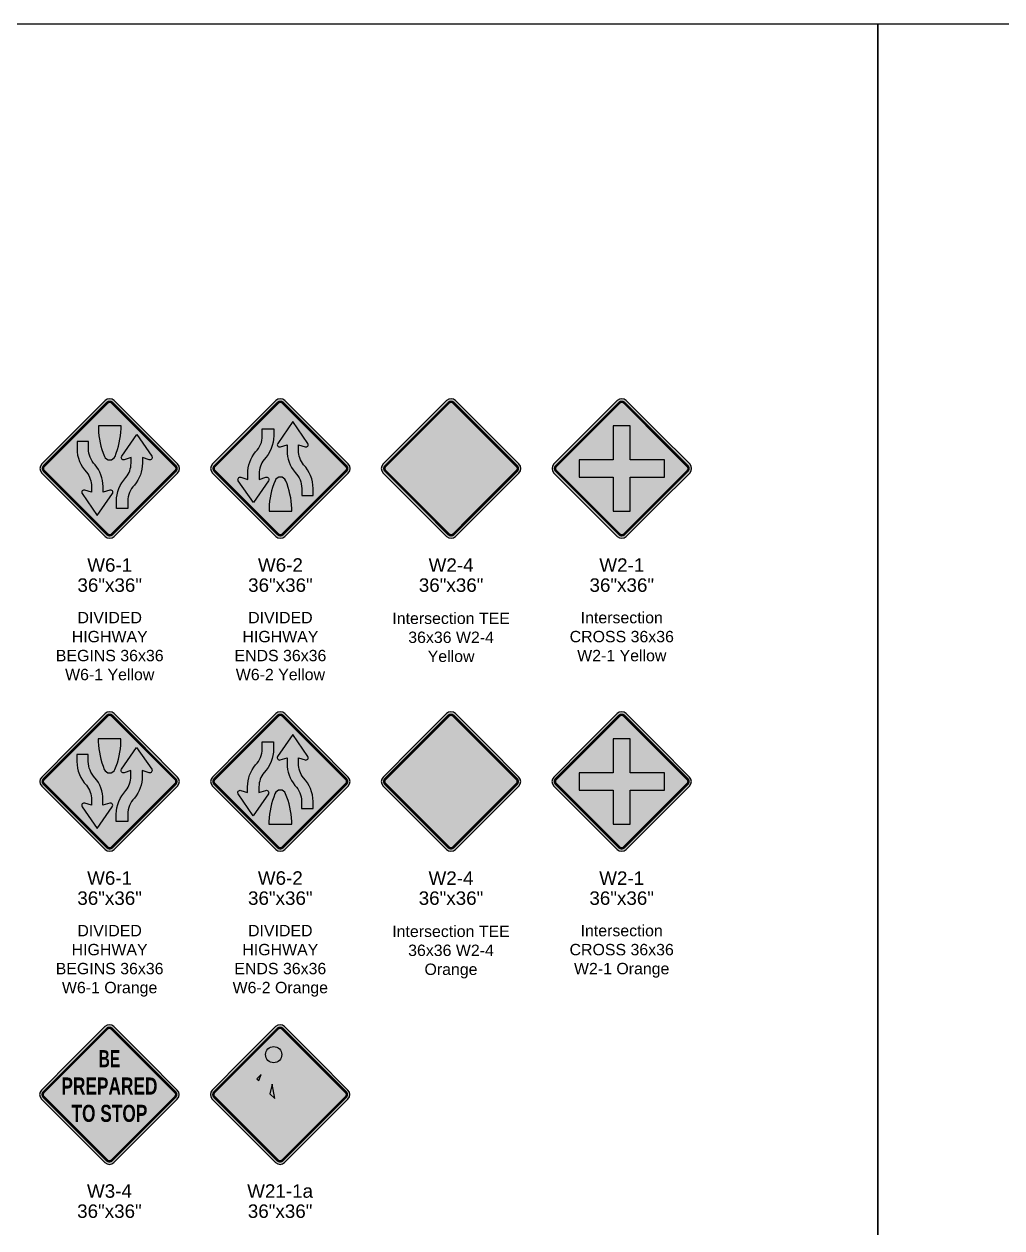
# Model space of a CAD drawing. Header units: inches. Extents: x -32 to 2634, y 197 to 1831.
# Drawn here: x 929.9 to 1273.6, y 1407.7 to 1830.7 of the extents above; entities that cross this region are included whole.
import ezdxf
from ezdxf.enums import TextEntityAlignment as Align

# ---------------------------------------------------------------- set-up
doc = ezdxf.new("R2010")
doc.units = ezdxf.units.IN
doc.header["$MEASUREMENT"] = 0
doc.layers.add('NO SHOW', color=252, linetype='Continuous', plot=False)
doc.styles.add('ARIAL', font='arial.ttf')
doc.styles.add('ARIAL BOLD', font='arialbd.ttf')
doc.styles.get("Standard").update_dxf_attribs({"font": 'arial.ttf'})

# ---------------------------------------------------------------- blocks, each defined once
blk = doc.blocks.new('Intersection CROSS 36x36 W2-1 Orange')
h = blk.add_hatch(color=30)
edge = h.paths.add_edge_path()
edge.add_line((1.590990257669546, 0.6590097423302268), (23.86485386504592, 22.93287334970671))
edge.add_arc((22.27386360737592, 24.52386360737626), 2.250000000000059, 315.0000000000082, 404.9999999999918)
edge.add_line((23.86485386504592, 26.1148538650458), (1.590990257669546, 48.38871747242229))
edge.add_arc((0, 46.79772721475285), 2.249999999999657, 44.99999999999795, 135.000000000002)
edge.add_line((-1.590990257669546, 48.38871747242229), (-23.86485386504592, 26.11485386504603))
edge.add_arc((-22.27386360737682, 24.52386360737626), 2.249999999999576, 134.9999999999877, 225.0000000000123)
edge.add_line((-23.86485386504592, 22.93287334970648), (-1.590990257669546, 0.6590097423302268))
edge.add_arc((0, 2.249999999999659), 2.249999999999657, 224.999999999998, 315.000000000002)
at = {"true_color": 0x000000}
blk.add_hatch(color=18, dxfattribs=at).paths.add_polyline_path([(15, 21.52386360737648), (15, 27.52386360737648), (3, 27.52386360737648), (3, 39.52386360737648), (-3, 39.52386360737648), (-3, 27.52386360737648), (-15, 27.52386360737648), (-15, 21.52386360737648), (-3, 21.52386360737648), (-3, 9.523863607376484), (3, 9.523863607376484), (3, 21.52386360737648)])
at = {"color": 30}
blk.add_lwpolyline([(-1.590990257669546, 48.38871747242229), (-12.72792206135819, 37.2517856687341), (-23.86485386504592, 26.11485386504603, 0.4142135623730963), (-23.86485386504592, 22.93287334970648), (-12.72792206135819, 11.7959415460183), (-1.590990257669546, 0.6590097423302268, 0.4142135623730937), (1.590990257669546, 0.6590097423303405), (12.72792206135773, 11.79594154601841), (23.86485386504592, 22.93287334970671, 0.4142135623730937), (23.86485386504592, 26.1148538650458), (12.72792206135773, 37.25178566873399), (1.590990257669546, 48.38871747242229, 0.4142135623730963)], format="xyb", close=True, dxfattribs=at)
at = {"color": 18, "true_color": 0x000000, "const_width": 0.875}
blk.add_lwpolyline([(0.8396893026588259, 1.410310697340833), (23.1135529100352, 23.68417430471743, 0.4142135623730984), (23.1135529100352, 25.3635529100352), (0.8396893026588259, 47.63741651741157, 0.4142135623730983), (-0.8396893026588259, 47.63741651741168), (-23.1135529100352, 25.36355291003531, 0.4142135623730983), (-23.1135529100352, 23.6841743047172), (-0.8396893026588259, 1.410310697340947, 0.4142135623730983)], format="xyb", close=True, dxfattribs=at)
at = {"color": 18, "true_color": 0x000000}
blk.add_lwpolyline([(-3, 9.523863607376484), (0, 9.523863607376484), (3, 9.523863607376484), (3, 21.52386360737648), (15, 21.52386360737648), (15, 24.52386360737648), (15, 27.52386360737648), (3, 27.52386360737648), (3, 39.52386360737648), (0, 39.52386360737648), (-3, 39.52386360737648), (-3, 27.52386360737648), (-15, 27.52386360737648), (-15, 24.52386360737648), (-15, 21.52386360737648), (-3, 21.52386360737648)], close=True, dxfattribs=at)
at = {"style": 'ARIAL'}
for tag, p in [('SIGN_NO.', (0, -9.37959391813365)), ('SIGN_DIM', (0, -16.44777537605569))]:
    blk.add_attdef(tag, text='', height=4.731999999999842, dxfattribs=at).set_placement(p, align=Align.MIDDLE)
blk = doc.blocks.new('Intersection CROSS 36x36 W2-1 Yellow')
h = blk.add_hatch(color=40)
edge = h.paths.add_edge_path()
edge.add_line((1.590990257669546, 0.6590097423302268), (23.86485386504592, 22.93287334970671))
edge.add_arc((22.27386360737592, 24.52386360737626), 2.250000000000059, 315.0000000000082, 404.9999999999918)
edge.add_line((23.86485386504592, 26.1148538650458), (1.590990257669546, 48.38871747242229))
edge.add_arc((0, 46.79772721475285), 2.249999999999657, 44.99999999999795, 135.000000000002)
edge.add_line((-1.590990257669546, 48.38871747242229), (-23.86485386504592, 26.11485386504603))
edge.add_arc((-22.27386360737682, 24.52386360737626), 2.249999999999576, 134.9999999999877, 225.0000000000123)
edge.add_line((-23.86485386504592, 22.93287334970648), (-1.590990257669546, 0.6590097423302268))
edge.add_arc((0, 2.249999999999659), 2.249999999999657, 224.999999999998, 315.000000000002)
at = {"true_color": 0x000000}
blk.add_hatch(color=18, dxfattribs=at).paths.add_polyline_path([(15, 21.52386360737648), (15, 27.52386360737648), (3, 27.52386360737648), (3, 39.52386360737648), (-3, 39.52386360737648), (-3, 27.52386360737648), (-15.00000000000023, 27.52386360737648), (-15.00000000000023, 21.52386360737648), (-3, 21.52386360737648), (-3, 9.523863607376484), (3, 9.523863607376484), (3, 21.52386360737648)])
at = {"color": 40}
blk.add_lwpolyline([(-1.590990257669546, 48.38871747242229), (-12.72792206135796, 37.2517856687341), (-23.86485386504614, 26.11485386504603, 0.4142135623730963), (-23.86485386504614, 22.93287334970648), (-12.72792206135796, 11.7959415460183), (-1.590990257669546, 0.6590097423302268, 0.4142135623730937), (1.590990257669546, 0.6590097423303405), (12.72792206135773, 11.79594154601841), (23.86485386504592, 22.93287334970671, 0.4142135623730937), (23.86485386504592, 26.1148538650458), (12.72792206135773, 37.25178566873399), (1.590990257669546, 48.38871747242229, 0.4142135623730963)], format="xyb", close=True, dxfattribs=at)
at = {"color": 18, "true_color": 0x000000, "const_width": 0.875}
blk.add_lwpolyline([(0.8396893026588259, 1.410310697340833), (23.1135529100352, 23.68417430471743, 0.4142135623730984), (23.1135529100352, 25.3635529100352), (0.8396893026588259, 47.63741651741157, 0.4142135623730983), (-0.8396893026588259, 47.63741651741168), (-23.1135529100352, 25.36355291003531, 0.4142135623730983), (-23.1135529100352, 23.6841743047172), (-0.8396893026588259, 1.410310697340947, 0.4142135623730983)], format="xyb", close=True, dxfattribs=at)
at = {"color": 18, "true_color": 0x000000}
blk.add_lwpolyline([(-3, 9.523863607376484), (0, 9.523863607376484), (3, 9.523863607376484), (3, 21.52386360737648), (15, 21.52386360737648), (15, 24.52386360737648), (15, 27.52386360737648), (3, 27.52386360737648), (3, 39.52386360737648), (0, 39.52386360737648), (-3, 39.52386360737648), (-3, 27.52386360737648), (-15.00000000000023, 27.52386360737648), (-15.00000000000023, 24.52386360737648), (-15.00000000000023, 21.52386360737648), (-3, 21.52386360737648)], close=True, dxfattribs=at)
at = {"style": 'ARIAL'}
for tag, p in [('SIGN_NO.', (0, -9.37959391813365)), ('SIGN_DIM', (0, -16.44777537605569))]:
    blk.add_attdef(tag, text='', height=4.731999999999842, dxfattribs=at).set_placement(p, align=Align.MIDDLE)
blk = doc.blocks.new('Intersection TEE 36x36 W2-4 Yellow')
h = blk.add_hatch(color=40)
edge = h.paths.add_edge_path()
edge.add_line((1.590990257669546, 0.6590097423302268), (23.86485386504592, 22.93287334970671))
edge.add_arc((22.27386360737592, 24.52386360737626), 2.250000000000059, 315.0000000000082, 404.9999999999918)
edge.add_line((23.86485386504592, 26.1148538650458), (1.590990257669546, 48.38871747242229))
edge.add_arc((0, 46.79772721475285), 2.249999999999657, 44.99999999999795, 135.000000000002)
edge.add_line((-1.590990257669546, 48.38871747242229), (-23.86485386504592, 26.11485386504603))
edge.add_arc((-22.27386360737682, 24.52386360737626), 2.249999999999576, 134.9999999999877, 225.0000000000123)
edge.add_line((-23.86485386504592, 22.93287334970648), (-1.590990257669546, 0.6590097423302268))
edge.add_arc((0, 2.249999999999659), 2.249999999999657, 224.999999999998, 315.000000000002)
at = {"true_color": 0x000000}
blk.add_hatch(color=18, dxfattribs=at).paths.add_polyline_path([(3.382683432365411, 8.023863607376597), (3.382683432365411, 26.7738636073766), (13.13268343236541, 26.7738636073766), (13.13268343236541, 32.7738636073766), (-12.36731656763459, 32.7738636073766), (-12.36731656763459, 26.7738636073766), (-2.617316567634589, 26.7738636073766), (-2.617316567634589, 8.023863607376597)])
at = {"color": 40}
blk.add_lwpolyline([(-1.590990257669546, 48.38871747242229), (-12.72792206135796, 37.2517856687341), (-23.86485386504614, 26.11485386504603, 0.4142135623730963), (-23.86485386504614, 22.93287334970648), (-12.72792206135796, 11.7959415460183), (-1.590990257669546, 0.6590097423302268, 0.4142135623730937), (1.590990257669546, 0.6590097423303405), (12.72792206135773, 11.79594154601841), (23.86485386504592, 22.93287334970671, 0.4142135623730937), (23.86485386504592, 26.1148538650458), (12.72792206135773, 37.25178566873399), (1.590990257669546, 48.38871747242229, 0.4142135623730963)], format="xyb", close=True, dxfattribs=at)
at = {"color": 18, "true_color": 0x000000, "const_width": 0.875}
blk.add_lwpolyline([(0.8396893026588259, 1.410310697340833), (23.1135529100352, 23.68417430471743, 0.4142135623730984), (23.1135529100352, 25.3635529100352), (0.8396893026588259, 47.63741651741157, 0.4142135623730983), (-0.8396893026588259, 47.63741651741168), (-23.1135529100352, 25.36355291003531, 0.4142135623730983), (-23.1135529100352, 23.6841743047172), (-0.8396893026588259, 1.410310697340947, 0.4142135623730983)], format="xyb", close=True, dxfattribs=at)
at = {"style": 'ARIAL'}
for tag, p in [('SIGN_NO.', (0, -9.37959391813365)), ('SIGN_DIM', (0, -16.44777537605569))]:
    blk.add_attdef(tag, text='', height=4.731999999999842, dxfattribs=at).set_placement(p, align=Align.MIDDLE)
blk = doc.blocks.new('Intersection TEE 36x36 W2-4 Orange')
h = blk.add_hatch(color=30)
edge = h.paths.add_edge_path()
edge.add_line((1.590990257669546, 0.6590097423302268), (23.86485386504592, 22.93287334970671))
edge.add_arc((22.27386360737592, 24.52386360737626), 2.250000000000059, 315.0000000000082, 404.9999999999918)
edge.add_line((23.86485386504592, 26.1148538650458), (1.590990257669546, 48.38871747242229))
edge.add_arc((0, 46.79772721475285), 2.249999999999657, 44.99999999999795, 135.000000000002)
edge.add_line((-1.590990257669546, 48.38871747242229), (-23.86485386504592, 26.11485386504603))
edge.add_arc((-22.27386360737682, 24.52386360737626), 2.249999999999576, 134.9999999999877, 225.0000000000123)
edge.add_line((-23.86485386504592, 22.93287334970648), (-1.590990257669546, 0.6590097423302268))
edge.add_arc((0, 2.249999999999659), 2.249999999999657, 224.999999999998, 315.000000000002)
at = {"true_color": 0x000000}
blk.add_hatch(color=18, dxfattribs=at).paths.add_polyline_path([(3.382683432365411, 8.023863607376597), (3.382683432365411, 26.7738636073766), (13.13268343236541, 26.7738636073766), (13.13268343236541, 32.7738636073766), (-12.36731656763459, 32.7738636073766), (-12.36731656763459, 26.7738636073766), (-2.617316567634589, 26.7738636073766), (-2.617316567634589, 8.023863607376597)])
at = {"color": 30}
blk.add_lwpolyline([(-1.590990257669546, 48.38871747242229), (-12.72792206135819, 37.2517856687341), (-23.86485386504592, 26.11485386504603, 0.4142135623730963), (-23.86485386504592, 22.93287334970648), (-12.72792206135819, 11.7959415460183), (-1.590990257669546, 0.6590097423302268, 0.4142135623730937), (1.590990257669546, 0.6590097423303405), (12.72792206135773, 11.79594154601841), (23.86485386504592, 22.93287334970671, 0.4142135623730937), (23.86485386504592, 26.1148538650458), (12.72792206135773, 37.25178566873399), (1.590990257669546, 48.38871747242229, 0.4142135623730963)], format="xyb", close=True, dxfattribs=at)
at = {"color": 18, "true_color": 0x000000, "const_width": 0.875}
blk.add_lwpolyline([(0.8396893026588259, 1.410310697340833), (23.1135529100352, 23.68417430471743, 0.4142135623730984), (23.1135529100352, 25.3635529100352), (0.8396893026588259, 47.63741651741157, 0.4142135623730983), (-0.8396893026588259, 47.63741651741168), (-23.1135529100352, 25.36355291003531, 0.4142135623730983), (-23.1135529100352, 23.6841743047172), (-0.8396893026588259, 1.410310697340947, 0.4142135623730983)], format="xyb", close=True, dxfattribs=at)
at = {"style": 'ARIAL'}
for tag, p in [('SIGN_NO.', (0, -9.37959391813365)), ('SIGN_DIM', (0, -16.44777537605569))]:
    blk.add_attdef(tag, text='', height=4.731999999999842, dxfattribs=at).set_placement(p, align=Align.MIDDLE)
blk = doc.blocks.new('DIVIDED HIGHWAY BEGINS 36x36 W6-1 Orange')
h = blk.add_hatch(color=30)
edge = h.paths.add_edge_path()
edge.add_line((1.590990257669546, 0.6590097423302268), (23.86485386504592, 22.93287334970671))
edge.add_arc((22.27386360737592, 24.52386360737626), 2.250000000000059, 315.0000000000082, 404.9999999999918)
edge.add_line((23.86485386504592, 26.1148538650458), (1.590990257669546, 48.38871747242229))
edge.add_arc((0, 46.79772721475285), 2.249999999999657, 44.99999999999795, 135.000000000002)
edge.add_line((-1.590990257669546, 48.38871747242229), (-23.86485386504592, 26.11485386504603))
edge.add_arc((-22.27386360737682, 24.52386360737626), 2.249999999999576, 134.9999999999877, 225.0000000000123)
edge.add_line((-23.86485386504592, 22.93287334970648), (-1.590990257669546, 0.6590097423302268))
edge.add_arc((0, 2.249999999999659), 2.249999999999657, 224.999999999998, 315.000000000002)
at = {"true_color": 0x000000}
h = blk.add_hatch(color=18, dxfattribs=at)
edge = h.paths.add_edge_path()
edge.add_line((4, 39.52386360737626), (-4, 39.52386360737626))
edge.add_line((-4, 39.52386360737626), (-4, 38.52386360737626))
edge.add_arc((23.82054885458183, 39.53752639587856), 27.83900951576705, 182.0866920835435, 202.685671641959)
edge.add_arc((0, 29.52386360737592), 1.999999999999903, 201.1971456080207, 338.8028543919914)
edge.add_arc((-23.82054885460866, 39.53752639588492), 27.83900951579407, 337.3143283580511, 357.9133079164454)
edge.add_line((4, 38.52386360737626), (4, 39.52386360737626))
h = blk.add_hatch(color=18, dxfattribs=at)
edge = h.paths.add_edge_path()
edge.add_arc((-14.35712442298927, 18.16241445474532), 11.99999999998772, 1.541593650409068e-10, 39.95684256043109)
edge.add_arc((0.4999999999990905, 31.52386360737592), 7.999999999998973, 179.9999999999976, 224.9804547380903, ccw=False)
edge.add_line((-7.5, 31.52386360737626), (-7.5, 34.02386360737626))
edge.add_line((-7.5, 34.02386360737626), (-11.5, 34.02386360737626))
edge.add_line((-11.5, 34.02386360737626), (-11.5, 31.52386360737626))
edge.add_arc((0.4999999999986358, 31.52386360737592), 11.99999999999864, 179.9999999999984, 223.9751139481522)
edge.add_arc((-14.35712442297927, 18.16241445472815), 7.999999999977817, 3.5419134292169474e-10, 38.95150177235371, ccw=False)
edge.add_line((-6.357124423001551, 18.1624144547776), (-6.357124423001551, 16.1624144547776))
edge.add_line((-6.357124423001551, 16.1624144547776), (-8.734323899569972, 16.92317872448768))
edge.add_arc((-8.982124423001551, 16.14886360737648), 0.8129999999999363, 72.25400702151873, 214.6386028875299)
edge.add_line((-9.651023098534097, 15.68675586899633), (-4.357124423001551, 8.023863607376256))
edge.add_line((-4.357124423001551, 8.023863607376256), (0.936774252530995, 15.6867558689961))
edge.add_arc((0.2678755769984491, 16.14886360737626), 0.8130000000000096, 325.3613971124701, 467.7459929784764)
edge.add_line((0.02007505356687034, 16.92317872448768), (-2.357124423001551, 16.1624144547776))
edge.add_line((-2.357124423001551, 16.1624144547776), (-2.357124423001551, 18.1624144547776))
h = blk.add_hatch(color=18, dxfattribs=at)
edge = h.paths.add_edge_path()
edge.add_line((11.5, 26.38531275997491), (11.5, 28.38531275997491))
edge.add_line((11.5, 28.38531275997491), (13.87719947656842, 27.62454849026483))
edge.add_arc((14.125, 28.39886360737626), 0.8130000000001528, 252.2540070215236, 394.6386028875299)
edge.add_line((14.79389867553255, 28.86097134575641), (9.5, 36.52386360737626))
edge.add_line((9.5, 36.52386360737626), (4.206101324467454, 28.86097134575641))
edge.add_arc((4.875, 28.39886360737614), 0.8130000000000743, 145.3613971124635, 287.7459929784764)
edge.add_line((5.122800523431579, 27.62454849026471), (7.5, 28.38531275997491))
edge.add_line((7.5, 28.38531275997491), (7.5, 26.38531275997491))
edge.add_arc((-0.4999999999777174, 26.38531276002436), 7.999999999977717, 321.0484982276463, 359.9999999996458, ccw=False)
edge.add_arc((14.35712442300019, 13.0238636073766), 11.99999999999881, 136.0248860518478, 180.0000000000016)
edge.add_line((2.357124423001551, 13.02386360737626), (2.357124423001551, 10.52386360737626))
edge.add_line((2.357124423001551, 10.52386360737626), (6.357124423001551, 10.52386360737626))
edge.add_line((6.357124423001551, 10.52386360737626), (6.357124423001551, 13.02386360737626))
edge.add_arc((14.35712442300064, 13.02386360737682), 7.999999999999091, 135.0195452619103, 180.0000000000041, ccw=False)
edge.add_arc((-0.4999999999872671, 26.38531276000731), 11.99999999998729, 320.0431574395675, 359.9999999998453)
at = {"color": 30}
blk.add_lwpolyline([(-1.590990257669546, 48.38871747242229), (-12.72792206135796, 37.2517856687341), (-23.86485386504614, 26.11485386504603, 0.4142135623730963), (-23.86485386504614, 22.93287334970648), (-12.72792206135796, 11.7959415460183), (-1.590990257669546, 0.6590097423302268, 0.4142135623730937), (1.590990257669546, 0.6590097423303405), (12.72792206135773, 11.79594154601841), (23.86485386504592, 22.93287334970671, 0.4142135623730937), (23.86485386504592, 26.1148538650458), (12.72792206135773, 37.25178566873399), (1.590990257669546, 48.38871747242229, 0.4142135623730963)], format="xyb", close=True, dxfattribs=at)
at = {"color": 18, "true_color": 0x000000, "const_width": 0.875}
blk.add_lwpolyline([(0.8396893026588259, 1.410310697340833), (23.1135529100352, 23.68417430471743, 0.4142135623730984), (23.1135529100352, 25.3635529100352), (0.8396893026588259, 47.63741651741157, 0.4142135623730983), (-0.8396893026588259, 47.63741651741168), (-23.1135529100352, 25.36355291003531, 0.4142135623730983), (-23.1135529100352, 23.6841743047172), (-0.8396893026588259, 1.410310697340947, 0.4142135623730983)], format="xyb", close=True, dxfattribs=at)
at = {"color": 18, "true_color": 0x000000}
for points in [[(4, 38.52386360737626), (4, 39.52386360737626), (0, 39.52386360737626), (-4, 39.52386360737626), (-4, 38.52386360737626, 0.09012281793978176), (-1.8646836313319, 28.80070736212701, 0.6847508785386434), (1.8646836313319, 28.80070736212747, 0.09012281793976094)], [(-6.357124423001551, 16.1624144547776), (-6.357124423001551, 16.1624144547776), (-8.734323899569972, 16.92317872448768, 0.7158280242537259), (-9.651023098534097, 15.6867558689961), (-4.357124423001551, 8.023863607376256), (0.936774252530995, 15.6867558689961, 0.7158280242537263), (0.02007505356687034, 16.92317872448768), (-2.357124423001551, 16.1624144547776), (-2.357124423001551, 16.1624144547776), (-2.357124423001551, 18.1624144547776, 0.1761328225178974), (-5.158783638328259, 25.86893940500295, -0.1988237122996807), (-7.5, 31.52386360737626), (-7.5, 34.02386360737626), (-9.5, 34.02386360737626), (-11.5, 34.02386360737626), (-11.5, 31.52386360737626, 0.1942676228530592), (-8.135697434241138, 23.19171323521891, -0.1716135732016003), (-6.357124423001551, 18.1624144547776)], [(7.5, 28.38531275997491), (7.5, 28.38531275997491), (5.122800523431579, 27.62454849026483, -0.7158280242537259), (4.206101324467454, 28.86097134575641), (9.5, 36.52386360737626), (14.79389867553255, 28.86097134575641, -0.7158280242537263), (13.87719947656842, 27.62454849026483), (11.5, 28.38531275997491), (11.5, 28.38531275997491), (11.5, 26.38531275997491, -0.1761328225178974), (8.698340784673292, 18.67878780974956, 0.1988237122996807), (6.357124423001551, 13.02386360737626), (6.357124423001551, 10.52386360737626), (4.357124423001551, 10.52386360737626), (2.357124423001551, 10.52386360737626), (2.357124423001551, 13.02386360737626, -0.1942676228530592), (5.721426988760413, 21.3560139795336, 0.1716135732016003), (7.5, 26.38531275997491)]]:
    blk.add_lwpolyline(points, format="xyb", close=True, dxfattribs=at)
at = {"style": 'ARIAL'}
for tag, p in [('SIGN_NO.', (0, -9.37959391813365)), ('SIGN_DIM', (0, -16.44777537605569))]:
    blk.add_attdef(tag, text='', height=4.731999999999842, dxfattribs=at).set_placement(p, align=Align.MIDDLE)
blk = doc.blocks.new('DIVIDED HIGHWAY BEGINS 36x36 W6-1 Yellow')
h = blk.add_hatch(color=40)
edge = h.paths.add_edge_path()
edge.add_line((1.590990257669546, 0.6590097423302268), (23.86485386504592, 22.93287334970671))
edge.add_arc((22.27386360737592, 24.52386360737626), 2.250000000000059, 315.0000000000082, 404.9999999999918)
edge.add_line((23.86485386504592, 26.1148538650458), (1.590990257669546, 48.38871747242229))
edge.add_arc((0, 46.79772721475285), 2.249999999999657, 44.99999999999795, 135.000000000002)
edge.add_line((-1.590990257669546, 48.38871747242229), (-23.86485386504592, 26.11485386504603))
edge.add_arc((-22.27386360737682, 24.52386360737626), 2.249999999999576, 134.9999999999877, 225.0000000000123)
edge.add_line((-23.86485386504592, 22.93287334970648), (-1.590990257669546, 0.6590097423302268))
edge.add_arc((0, 2.249999999999659), 2.249999999999657, 224.999999999998, 315.000000000002)
at = {"true_color": 0x000000}
h = blk.add_hatch(color=18, dxfattribs=at)
edge = h.paths.add_edge_path()
edge.add_line((4, 39.52386360737626), (-4, 39.52386360737626))
edge.add_line((-4, 39.52386360737626), (-4, 38.52386360737626))
edge.add_arc((23.82054885458183, 39.53752639587856), 27.83900951576705, 182.0866920835435, 202.685671641959)
edge.add_arc((0, 29.52386360737592), 1.999999999999903, 201.1971456080207, 338.8028543919914)
edge.add_arc((-23.82054885460866, 39.53752639588492), 27.83900951579407, 337.3143283580511, 357.9133079164454)
edge.add_line((4, 38.52386360737626), (4, 39.52386360737626))
h = blk.add_hatch(color=18, dxfattribs=at)
edge = h.paths.add_edge_path()
edge.add_arc((-14.35712442298927, 18.16241445474532), 11.99999999998772, 1.541593650409068e-10, 39.95684256043109)
edge.add_arc((0.4999999999990905, 31.52386360737592), 7.999999999998973, 179.9999999999976, 224.9804547380903, ccw=False)
edge.add_line((-7.5, 31.52386360737626), (-7.5, 34.02386360737626))
edge.add_line((-7.5, 34.02386360737626), (-11.5, 34.02386360737626))
edge.add_line((-11.5, 34.02386360737626), (-11.5, 31.52386360737626))
edge.add_arc((0.4999999999986358, 31.52386360737592), 11.99999999999864, 179.9999999999984, 223.9751139481522)
edge.add_arc((-14.35712442297927, 18.16241445472815), 7.999999999977817, 3.5419134292169474e-10, 38.95150177235371, ccw=False)
edge.add_line((-6.357124423001551, 18.1624144547776), (-6.357124423001551, 16.1624144547776))
edge.add_line((-6.357124423001551, 16.1624144547776), (-8.734323899569972, 16.92317872448768))
edge.add_arc((-8.982124423001551, 16.14886360737648), 0.8129999999999363, 72.25400702151873, 214.6386028875299)
edge.add_line((-9.651023098534097, 15.68675586899633), (-4.357124423001551, 8.023863607376256))
edge.add_line((-4.357124423001551, 8.023863607376256), (0.936774252530995, 15.6867558689961))
edge.add_arc((0.2678755769984491, 16.14886360737626), 0.8130000000000096, 325.3613971124701, 467.7459929784764)
edge.add_line((0.02007505356687034, 16.92317872448768), (-2.357124423001551, 16.1624144547776))
edge.add_line((-2.357124423001551, 16.1624144547776), (-2.357124423001551, 18.1624144547776))
h = blk.add_hatch(color=18, dxfattribs=at)
edge = h.paths.add_edge_path()
edge.add_line((11.5, 26.38531275997491), (11.5, 28.38531275997491))
edge.add_line((11.5, 28.38531275997491), (13.87719947656842, 27.62454849026483))
edge.add_arc((14.125, 28.39886360737626), 0.8130000000001528, 252.2540070215236, 394.6386028875299)
edge.add_line((14.79389867553255, 28.86097134575641), (9.5, 36.52386360737626))
edge.add_line((9.5, 36.52386360737626), (4.206101324467454, 28.86097134575641))
edge.add_arc((4.875, 28.39886360737614), 0.8130000000000743, 145.3613971124635, 287.7459929784764)
edge.add_line((5.122800523431579, 27.62454849026471), (7.5, 28.38531275997491))
edge.add_line((7.5, 28.38531275997491), (7.5, 26.38531275997491))
edge.add_arc((-0.4999999999777174, 26.38531276002436), 7.999999999977717, 321.0484982276463, 359.9999999996458, ccw=False)
edge.add_arc((14.35712442300019, 13.0238636073766), 11.99999999999881, 136.0248860518478, 180.0000000000016)
edge.add_line((2.357124423001551, 13.02386360737626), (2.357124423001551, 10.52386360737626))
edge.add_line((2.357124423001551, 10.52386360737626), (6.357124423001551, 10.52386360737626))
edge.add_line((6.357124423001551, 10.52386360737626), (6.357124423001551, 13.02386360737626))
edge.add_arc((14.35712442300064, 13.02386360737682), 7.999999999999091, 135.0195452619103, 180.0000000000041, ccw=False)
edge.add_arc((-0.4999999999872671, 26.38531276000731), 11.99999999998729, 320.0431574395675, 359.9999999998453)
at = {"color": 40}
blk.add_lwpolyline([(-1.590990257669546, 48.38871747242229), (-12.72792206135796, 37.2517856687341), (-23.86485386504614, 26.11485386504603, 0.4142135623730963), (-23.86485386504614, 22.93287334970648), (-12.72792206135796, 11.7959415460183), (-1.590990257669546, 0.6590097423302268, 0.4142135623730937), (1.590990257669546, 0.6590097423303405), (12.72792206135773, 11.79594154601841), (23.86485386504592, 22.93287334970671, 0.4142135623730937), (23.86485386504592, 26.1148538650458), (12.72792206135773, 37.25178566873399), (1.590990257669546, 48.38871747242229, 0.4142135623730963)], format="xyb", close=True, dxfattribs=at)
at = {"color": 18, "true_color": 0x000000, "const_width": 0.875}
blk.add_lwpolyline([(0.8396893026588259, 1.410310697340833), (23.1135529100352, 23.68417430471743, 0.4142135623730984), (23.1135529100352, 25.3635529100352), (0.8396893026588259, 47.63741651741157, 0.4142135623730983), (-0.8396893026588259, 47.63741651741168), (-23.1135529100352, 25.36355291003531, 0.4142135623730983), (-23.1135529100352, 23.6841743047172), (-0.8396893026588259, 1.410310697340947, 0.4142135623730983)], format="xyb", close=True, dxfattribs=at)
at = {"color": 18, "true_color": 0x000000}
for points in [[(4, 38.52386360737626), (4, 39.52386360737626), (0, 39.52386360737626), (-4, 39.52386360737626), (-4, 38.52386360737626, 0.09012281793978176), (-1.8646836313319, 28.80070736212701, 0.6847508785386434), (1.8646836313319, 28.80070736212747, 0.09012281793976094)], [(-6.357124423001551, 16.1624144547776), (-6.357124423001551, 16.1624144547776), (-8.734323899569972, 16.92317872448768, 0.7158280242537259), (-9.651023098534097, 15.6867558689961), (-4.357124423001551, 8.023863607376256), (0.936774252530995, 15.6867558689961, 0.7158280242537263), (0.02007505356687034, 16.92317872448768), (-2.357124423001551, 16.1624144547776), (-2.357124423001551, 16.1624144547776), (-2.357124423001551, 18.1624144547776, 0.1761328225178974), (-5.158783638328259, 25.86893940500295, -0.1988237122996807), (-7.5, 31.52386360737626), (-7.5, 34.02386360737626), (-9.5, 34.02386360737626), (-11.5, 34.02386360737626), (-11.5, 31.52386360737626, 0.1942676228530592), (-8.135697434241138, 23.19171323521891, -0.1716135732016003), (-6.357124423001551, 18.1624144547776)], [(7.5, 28.38531275997491), (7.5, 28.38531275997491), (5.122800523431579, 27.62454849026483, -0.7158280242537259), (4.206101324467454, 28.86097134575641), (9.5, 36.52386360737626), (14.79389867553255, 28.86097134575641, -0.7158280242537263), (13.87719947656842, 27.62454849026483), (11.5, 28.38531275997491), (11.5, 28.38531275997491), (11.5, 26.38531275997491, -0.1761328225178974), (8.698340784673292, 18.67878780974956, 0.1988237122996807), (6.357124423001551, 13.02386360737626), (6.357124423001551, 10.52386360737626), (4.357124423001551, 10.52386360737626), (2.357124423001551, 10.52386360737626), (2.357124423001551, 13.02386360737626, -0.1942676228530592), (5.721426988760413, 21.3560139795336, 0.1716135732016003), (7.5, 26.38531275997491)]]:
    blk.add_lwpolyline(points, format="xyb", close=True, dxfattribs=at)
at = {"style": 'ARIAL'}
for tag, p in [('SIGN_NO.', (0, -9.37959391813365)), ('SIGN_DIM', (0, -16.44777537605569))]:
    blk.add_attdef(tag, text='', height=4.731999999999842, dxfattribs=at).set_placement(p, align=Align.MIDDLE)
blk = doc.blocks.new('DIVIDED HIGHWAY ENDS 36x36 W6-2 Yellow')
h = blk.add_hatch(color=40)
edge = h.paths.add_edge_path()
edge.add_line((1.590990257669546, 0.6590097423301131), (23.86485386504592, 22.9328733497066))
edge.add_arc((22.27386360737592, 24.52386360737614), 2.250000000000059, 315.0000000000082, 404.9999999999918)
edge.add_line((23.86485386504592, 26.11485386504569), (1.590990257669546, 48.38871747242217))
edge.add_arc((0, 46.79772721475274), 2.249999999999657, 44.99999999999795, 135.000000000002)
edge.add_line((-1.590990257669546, 48.38871747242217), (-23.86485386504592, 26.11485386504592))
edge.add_arc((-22.27386360737682, 24.52386360737614), 2.249999999999576, 134.9999999999877, 225.0000000000123)
edge.add_line((-23.86485386504592, 22.93287334970637), (-1.590990257669546, 0.6590097423301131))
edge.add_arc((0, 2.249999999999545), 2.249999999999657, 224.999999999998, 315.000000000002)
at = {"true_color": 0x000000}
h = blk.add_hatch(color=18, dxfattribs=at)
edge = h.paths.add_edge_path()
edge.add_line((-11.5, 22.66241445477749), (-11.5, 20.66241445477749))
edge.add_line((-11.5, 20.66241445477749), (-13.87719947656842, 21.42317872448757))
edge.add_arc((-14.125, 20.64886360737614), 0.8130000000001528, 432.2540070215236, 574.6386028875298)
edge.add_line((-14.79389867553255, 20.18675586899599), (-9.5, 12.52386360737614))
edge.add_line((-9.5, 12.52386360737614), (-4.206101324467454, 20.18675586899599))
edge.add_arc((-4.875, 20.64886360737626), 0.8130000000000743, 325.3613971124635, 467.7459929784764)
edge.add_line((-5.122800523431579, 21.42317872448768), (-7.5, 20.66241445477749))
edge.add_line((-7.5, 20.66241445477749), (-7.5, 22.66241445477749))
edge.add_arc((0.4999999999777174, 22.66241445472804), 7.999999999977717, 501.0484982276463, 539.9999999996458, ccw=False)
edge.add_arc((-14.35712442300019, 36.0238636073758), 11.99999999999881, 316.0248860518478, 360.0000000000016)
edge.add_line((-2.357124423001551, 36.02386360737614), (-2.357124423001551, 38.52386360737614))
edge.add_line((-2.357124423001551, 38.52386360737614), (-6.357124423001551, 38.52386360737614))
edge.add_line((-6.357124423001551, 38.52386360737614), (-6.357124423001551, 36.02386360737614))
edge.add_arc((-14.35712442300064, 36.02386360737557), 7.999999999999091, 315.01954526191025, 360.0000000000041, ccw=False)
edge.add_arc((0.4999999999872671, 22.66241445474509), 11.99999999998729, 500.0431574395675, 539.9999999998453)
h = blk.add_hatch(color=18, dxfattribs=at)
edge = h.paths.add_edge_path()
edge.add_arc((14.35712442298927, 30.88531276000708), 11.99999999998772, 180.0000000001542, 219.9568425604311)
edge.add_arc((-0.4999999999990905, 17.52386360737648), 7.999999999998973, 359.99999999999756, 404.9804547380903, ccw=False)
edge.add_line((7.5, 17.52386360737614), (7.5, 15.02386360737614))
edge.add_line((7.5, 15.02386360737614), (11.5, 15.02386360737614))
edge.add_line((11.5, 15.02386360737614), (11.5, 17.52386360737614))
edge.add_arc((-0.4999999999986358, 17.52386360737648), 11.99999999999864, 359.9999999999984, 403.9751139481522)
edge.add_arc((14.35712442297927, 30.88531276002425), 7.999999999977817, 180.0000000003542, 218.9515017723537, ccw=False)
edge.add_line((6.357124423001551, 30.88531275997479), (6.357124423001551, 32.88531275997479))
edge.add_line((6.357124423001551, 32.88531275997479), (8.734323899569972, 32.12454849026471))
edge.add_arc((8.982124423001551, 32.89886360737592), 0.8129999999999363, 252.2540070215187, 394.6386028875299)
edge.add_line((9.651023098534097, 33.36097134575607), (4.357124423001551, 41.02386360737614))
edge.add_line((4.357124423001551, 41.02386360737614), (-0.936774252530995, 33.3609713457563))
edge.add_arc((-0.2678755769984491, 32.89886360737614), 0.8130000000000096, 505.3613971124702, 647.7459929784764)
edge.add_line((-0.02007505356687034, 32.12454849026471), (2.357124423001551, 32.88531275997479))
edge.add_line((2.357124423001551, 32.88531275997479), (2.357124423001551, 30.88531275997479))
h = blk.add_hatch(color=18, dxfattribs=at)
edge = h.paths.add_edge_path()
edge.add_line((-4, 9.523863607376143), (4, 9.523863607376143))
edge.add_line((4, 9.523863607376143), (4, 10.52386360737614))
edge.add_arc((-23.82054885458183, 9.510200818873841), 27.83900951576705, 362.0866920835435, 382.685671641959)
edge.add_arc((0, 19.52386360737648), 1.999999999999903, 381.1971456080208, 518.8028543919913)
edge.add_arc((23.82054885460866, 9.510200818867474), 27.83900951579407, 517.314328358051, 537.9133079164453)
edge.add_line((-4, 10.52386360737614), (-4, 9.523863607376143))
at = {"color": 40}
blk.add_lwpolyline([(-1.590990257669546, 48.38871747242217), (-12.72792206135796, 37.25178566873399), (-23.86485386504614, 26.11485386504592, 0.4142135623730963), (-23.86485386504614, 22.93287334970637), (-12.72792206135796, 11.79594154601818), (-1.590990257669546, 0.6590097423301131, 0.4142135623730937), (1.590990257669546, 0.6590097423302268), (12.72792206135773, 11.7959415460183), (23.86485386504592, 22.9328733497066, 0.4142135623730937), (23.86485386504592, 26.11485386504569), (12.72792206135773, 37.25178566873387), (1.590990257669546, 48.38871747242217, 0.4142135623730963)], format="xyb", close=True, dxfattribs=at)
at = {"color": 18, "true_color": 0x000000, "const_width": 0.875}
blk.add_lwpolyline([(0.8396893026588259, 1.410310697340719), (23.1135529100352, 23.68417430471732, 0.4142135623730984), (23.1135529100352, 25.36355291003508), (0.8396893026588259, 47.63741651741145, 0.4142135623730983), (-0.8396893026588259, 47.63741651741157), (-23.1135529100352, 25.3635529100352, 0.4142135623730983), (-23.1135529100352, 23.68417430471709), (-0.8396893026588259, 1.410310697340833, 0.4142135623730983)], format="xyb", close=True, dxfattribs=at)
at = {"color": 18, "true_color": 0x000000}
for points in [[(-7.5, 20.66241445477749), (-7.5, 20.66241445477749), (-5.122800523431579, 21.42317872448757, -0.7158280242537259), (-4.206101324467454, 20.18675586899599), (-9.5, 12.52386360737614), (-14.79389867553255, 20.18675586899599, -0.7158280242537263), (-13.87719947656842, 21.42317872448757), (-11.5, 20.66241445477749), (-11.5, 20.66241445477749), (-11.5, 22.66241445477749, -0.1761328225178974), (-8.698340784673292, 30.36893940500283, 0.1988237122996807), (-6.357124423001551, 36.02386360737614), (-6.357124423001551, 38.52386360737614), (-4.357124423001551, 38.52386360737614), (-2.357124423001551, 38.52386360737614), (-2.357124423001551, 36.02386360737614, -0.1942676228530592), (-5.721426988760413, 27.6917132352188, 0.1716135732016003), (-7.5, 22.66241445477749)], [(6.357124423001551, 32.88531275997479), (6.357124423001551, 32.88531275997479), (8.734323899569972, 32.12454849026471, 0.7158280242537259), (9.651023098534097, 33.3609713457563), (4.357124423001551, 41.02386360737614), (-0.936774252530995, 33.3609713457563, 0.7158280242537263), (-0.02007505356687034, 32.12454849026471), (2.357124423001551, 32.88531275997479), (2.357124423001551, 32.88531275997479), (2.357124423001551, 30.88531275997479, 0.1761328225178974), (5.158783638328259, 23.17878780974945, -0.1988237122996807), (7.5, 17.52386360737614), (7.5, 15.02386360737614), (9.5, 15.02386360737614), (11.5, 15.02386360737614), (11.5, 17.52386360737614, 0.1942676228530592), (8.135697434241138, 25.85601397953349, -0.1716135732016003), (6.357124423001551, 30.88531275997479)], [(-4, 10.52386360737614), (-4, 9.523863607376143), (0, 9.523863607376143), (4, 9.523863607376143), (4, 10.52386360737614, 0.09012281793978176), (1.8646836313319, 20.24701985262539, 0.6847508785386434), (-1.8646836313319, 20.24701985262493, 0.09012281793976094)]]:
    blk.add_lwpolyline(points, format="xyb", close=True, dxfattribs=at)
at = {"style": 'ARIAL'}
for tag, p in [('SIGN_NO.', (0, -9.379593918133764)), ('SIGN_DIM', (0, -16.4477753760558))]:
    blk.add_attdef(tag, text='', height=4.731999999999842, dxfattribs=at).set_placement(p, align=Align.MIDDLE)
blk = doc.blocks.new('DIVIDED HIGHWAY ENDS 36x36 W6-2 Orange')
h = blk.add_hatch(color=30)
edge = h.paths.add_edge_path()
edge.add_line((1.590990257669546, 0.6590097423302268), (23.86485386504592, 22.93287334970671))
edge.add_arc((22.27386360737592, 24.52386360737626), 2.250000000000059, 315.0000000000082, 404.9999999999918)
edge.add_line((23.86485386504592, 26.1148538650458), (1.590990257669546, 48.38871747242229))
edge.add_arc((0, 46.79772721475285), 2.249999999999657, 44.99999999999795, 135.000000000002)
edge.add_line((-1.590990257669546, 48.38871747242229), (-23.86485386504592, 26.11485386504603))
edge.add_arc((-22.27386360737682, 24.52386360737626), 2.249999999999576, 134.9999999999877, 225.0000000000123)
edge.add_line((-23.86485386504592, 22.93287334970648), (-1.590990257669546, 0.6590097423302268))
edge.add_arc((0, 2.249999999999659), 2.249999999999657, 224.999999999998, 315.000000000002)
at = {"true_color": 0x000000}
h = blk.add_hatch(color=18, dxfattribs=at)
edge = h.paths.add_edge_path()
edge.add_line((-11.5, 22.6624144547776), (-11.5, 20.6624144547776))
edge.add_line((-11.5, 20.6624144547776), (-13.87719947656842, 21.42317872448768))
edge.add_arc((-14.125, 20.64886360737626), 0.8130000000001528, 432.2540070215236, 574.6386028875298)
edge.add_line((-14.79389867553255, 20.1867558689961), (-9.5, 12.52386360737626))
edge.add_line((-9.5, 12.52386360737626), (-4.206101324467454, 20.1867558689961))
edge.add_arc((-4.875, 20.64886360737637), 0.8130000000000743, 325.3613971124635, 467.7459929784764)
edge.add_line((-5.122800523431579, 21.4231787244878), (-7.5, 20.6624144547776))
edge.add_line((-7.5, 20.6624144547776), (-7.5, 22.6624144547776))
edge.add_arc((0.4999999999777174, 22.66241445472815), 7.999999999977717, 501.0484982276463, 539.9999999996458, ccw=False)
edge.add_arc((-14.35712442300019, 36.02386360737592), 11.99999999999881, 316.0248860518478, 360.0000000000016)
edge.add_line((-2.357124423001551, 36.02386360737626), (-2.357124423001551, 38.52386360737626))
edge.add_line((-2.357124423001551, 38.52386360737626), (-6.357124423001551, 38.52386360737626))
edge.add_line((-6.357124423001551, 38.52386360737626), (-6.357124423001551, 36.02386360737626))
edge.add_arc((-14.35712442300064, 36.02386360737569), 7.999999999999091, 315.01954526191025, 360.0000000000041, ccw=False)
edge.add_arc((0.4999999999872671, 22.6624144547452), 11.99999999998729, 500.0431574395675, 539.9999999998453)
h = blk.add_hatch(color=18, dxfattribs=at)
edge = h.paths.add_edge_path()
edge.add_arc((14.35712442298927, 30.8853127600072), 11.99999999998772, 180.0000000001542, 219.9568425604311)
edge.add_arc((-0.4999999999990905, 17.5238636073766), 7.999999999998973, 359.99999999999756, 404.9804547380903, ccw=False)
edge.add_line((7.5, 17.52386360737626), (7.5, 15.02386360737626))
edge.add_line((7.5, 15.02386360737626), (11.5, 15.02386360737626))
edge.add_line((11.5, 15.02386360737626), (11.5, 17.52386360737626))
edge.add_arc((-0.4999999999986358, 17.5238636073766), 11.99999999999864, 359.9999999999984, 403.9751139481522)
edge.add_arc((14.35712442297927, 30.88531276002436), 7.999999999977817, 180.0000000003542, 218.9515017723537, ccw=False)
edge.add_line((6.357124423001551, 30.88531275997491), (6.357124423001551, 32.88531275997491))
edge.add_line((6.357124423001551, 32.88531275997491), (8.734323899569972, 32.12454849026483))
edge.add_arc((8.982124423001551, 32.89886360737603), 0.8129999999999363, 252.2540070215187, 394.6386028875299)
edge.add_line((9.651023098534097, 33.36097134575618), (4.357124423001551, 41.02386360737626))
edge.add_line((4.357124423001551, 41.02386360737626), (-0.936774252530995, 33.36097134575641))
edge.add_arc((-0.2678755769984491, 32.89886360737626), 0.8130000000000096, 505.3613971124702, 647.7459929784764)
edge.add_line((-0.02007505356687034, 32.12454849026483), (2.357124423001551, 32.88531275997491))
edge.add_line((2.357124423001551, 32.88531275997491), (2.357124423001551, 30.88531275997491))
h = blk.add_hatch(color=18, dxfattribs=at)
edge = h.paths.add_edge_path()
edge.add_line((-4, 9.523863607376256), (4, 9.523863607376256))
edge.add_line((4, 9.523863607376256), (4, 10.52386360737626))
edge.add_arc((-23.82054885458183, 9.510200818873955), 27.83900951576705, 362.0866920835435, 382.685671641959)
edge.add_arc((0, 19.5238636073766), 1.999999999999903, 381.1971456080208, 518.8028543919913)
edge.add_arc((23.82054885460866, 9.510200818867588), 27.83900951579407, 517.314328358051, 537.9133079164453)
edge.add_line((-4, 10.52386360737626), (-4, 9.523863607376256))
at = {"color": 30}
blk.add_lwpolyline([(-1.590990257669546, 48.38871747242229), (-12.72792206135796, 37.2517856687341), (-23.86485386504614, 26.11485386504603, 0.4142135623730963), (-23.86485386504614, 22.93287334970648), (-12.72792206135796, 11.7959415460183), (-1.590990257669546, 0.6590097423302268, 0.4142135623730937), (1.590990257669546, 0.6590097423303405), (12.72792206135773, 11.79594154601841), (23.86485386504592, 22.93287334970671, 0.4142135623730937), (23.86485386504592, 26.1148538650458), (12.72792206135773, 37.25178566873399), (1.590990257669546, 48.38871747242229, 0.4142135623730963)], format="xyb", close=True, dxfattribs=at)
at = {"color": 18, "true_color": 0x000000, "const_width": 0.875}
blk.add_lwpolyline([(0.8396893026588259, 1.410310697340833), (23.1135529100352, 23.68417430471743, 0.4142135623730984), (23.1135529100352, 25.3635529100352), (0.8396893026588259, 47.63741651741157, 0.4142135623730983), (-0.8396893026588259, 47.63741651741168), (-23.1135529100352, 25.36355291003531, 0.4142135623730983), (-23.1135529100352, 23.6841743047172), (-0.8396893026588259, 1.410310697340947, 0.4142135623730983)], format="xyb", close=True, dxfattribs=at)
at = {"color": 18, "true_color": 0x000000}
for points in [[(-7.5, 20.6624144547776), (-7.5, 20.6624144547776), (-5.122800523431579, 21.42317872448768, -0.7158280242537259), (-4.206101324467454, 20.1867558689961), (-9.5, 12.52386360737626), (-14.79389867553255, 20.1867558689961, -0.7158280242537263), (-13.87719947656842, 21.42317872448768), (-11.5, 20.6624144547776), (-11.5, 20.6624144547776), (-11.5, 22.6624144547776, -0.1761328225178974), (-8.698340784673292, 30.36893940500295, 0.1988237122996807), (-6.357124423001551, 36.02386360737626), (-6.357124423001551, 38.52386360737626), (-4.357124423001551, 38.52386360737626), (-2.357124423001551, 38.52386360737626), (-2.357124423001551, 36.02386360737626, -0.1942676228530592), (-5.721426988760413, 27.69171323521891, 0.1716135732016003), (-7.5, 22.6624144547776)], [(6.357124423001551, 32.88531275997491), (6.357124423001551, 32.88531275997491), (8.734323899569972, 32.12454849026483, 0.7158280242537259), (9.651023098534097, 33.36097134575641), (4.357124423001551, 41.02386360737626), (-0.936774252530995, 33.36097134575641, 0.7158280242537263), (-0.02007505356687034, 32.12454849026483), (2.357124423001551, 32.88531275997491), (2.357124423001551, 32.88531275997491), (2.357124423001551, 30.88531275997491, 0.1761328225178974), (5.158783638328259, 23.17878780974956, -0.1988237122996807), (7.5, 17.52386360737626), (7.5, 15.02386360737626), (9.5, 15.02386360737626), (11.5, 15.02386360737626), (11.5, 17.52386360737626, 0.1942676228530592), (8.135697434241138, 25.8560139795336, -0.1716135732016003), (6.357124423001551, 30.88531275997491)], [(-4, 10.52386360737626), (-4, 9.523863607376256), (0, 9.523863607376256), (4, 9.523863607376256), (4, 10.52386360737626, 0.09012281793978176), (1.8646836313319, 20.2470198526255, 0.6847508785386434), (-1.8646836313319, 20.24701985262504, 0.09012281793976094)]]:
    blk.add_lwpolyline(points, format="xyb", close=True, dxfattribs=at)
at = {"style": 'ARIAL'}
for tag, p in [('SIGN_NO.', (0, -9.37959391813365)), ('SIGN_DIM', (0, -16.44777537605569))]:
    blk.add_attdef(tag, text='', height=4.731999999999842, dxfattribs=at).set_placement(p, align=Align.MIDDLE)
blk = doc.blocks.new('BE PREPARED TO STOP 36x36 W3-4 Orange')
h = blk.add_hatch(color=30)
edge = h.paths.add_edge_path()
edge.add_line((1.590990257669546, 0.6590097423302268), (23.86485386504592, 22.93287334970671))
edge.add_arc((22.27386360737592, 24.52386360737626), 2.250000000000059, 315.0000000000082, 404.9999999999918)
edge.add_line((23.86485386504592, 26.1148538650458), (1.590990257669546, 48.38871747242229))
edge.add_arc((0, 46.79772721475285), 2.249999999999657, 44.99999999999795, 135.000000000002)
edge.add_line((-1.590990257669546, 48.38871747242229), (-23.86485386504592, 26.11485386504603))
edge.add_arc((-22.27386360737682, 24.52386360737626), 2.249999999999576, 134.9999999999877, 225.0000000000123)
edge.add_line((-23.86485386504592, 22.93287334970648), (-1.590990257669546, 0.6590097423302268))
edge.add_arc((0, 2.249999999999659), 2.249999999999657, 224.999999999998, 315.000000000002)
at = {"color": 30}
blk.add_lwpolyline([(-1.590990257669546, 48.38871747242229), (-12.72792206135796, 37.2517856687341), (-23.86485386504614, 26.11485386504603, 0.4142135623730963), (-23.86485386504614, 22.93287334970648), (-12.72792206135796, 11.7959415460183), (-1.590990257669546, 0.6590097423302268, 0.4142135623730937), (1.590990257669546, 0.6590097423303405), (12.72792206135773, 11.79594154601841), (23.86485386504592, 22.93287334970671, 0.4142135623730937), (23.86485386504592, 26.1148538650458), (12.72792206135773, 37.25178566873399), (1.590990257669546, 48.38871747242229, 0.4142135623730963)], format="xyb", close=True, dxfattribs=at)
at = {"color": 18, "true_color": 0x000000, "const_width": 0.875}
blk.add_lwpolyline([(0.8396893026588259, 1.410310697340833), (23.1135529100352, 23.68417430471743, 0.4142135623730984), (23.1135529100352, 25.3635529100352), (0.8396893026588259, 47.63741651741157, 0.4142135623730983), (-0.8396893026588259, 47.63741651741168), (-23.1135529100352, 25.36355291003531, 0.4142135623730983), (-23.1135529100352, 23.6841743047172), (-0.8396893026588259, 1.410310697340947, 0.4142135623730983)], format="xyb", close=True, dxfattribs=at)
at = {"color": 18, "true_color": 0x000000, "style": 'ARIAL BOLD'}
for s, width, p in [('BE', 0.65, (0, 34.12586360737623)), ('PREPARED', 0.725, (0, 24.52386360737626)), ('TO STOP', 0.725, (0, 14.92186360737628))]:
    blk.add_text(s, height=6, dxfattribs=dict(at, width=width)).set_placement(p, align=Align.CENTER)
at = {"style": 'ARIAL'}
for tag, p in [('SIGN_NO.', (0, -9.37959391813365)), ('SIGN_DIM', (0, -16.44777537605569))]:
    blk.add_attdef(tag, text='', height=4.731999999999842, dxfattribs=at).set_placement(p, align=Align.MIDDLE)
blk = doc.blocks.new('WORKERS 36x36 W21-1a Orange')
h = blk.add_hatch(color=30)
edge = h.paths.add_edge_path()
edge.add_line((1.590990257669546, 0.6590097423302268), (23.86485386504592, 22.93287334970671))
edge.add_arc((22.27386360737592, 24.52386360737626), 2.250000000000059, 315.0000000000082, 404.9999999999918)
edge.add_line((23.86485386504592, 26.1148538650458), (1.590990257669546, 48.38871747242229))
edge.add_arc((0, 46.79772721475285), 2.249999999999657, 44.99999999999795, 135.000000000002)
edge.add_line((-1.590990257669546, 48.38871747242229), (-23.86485386504592, 26.11485386504603))
edge.add_arc((-22.27386360737682, 24.52386360737626), 2.249999999999576, 134.9999999999877, 225.0000000000123)
edge.add_line((-23.86485386504592, 22.93287334970648), (-1.590990257669546, 0.6590097423302268))
edge.add_arc((0, 2.249999999999659), 2.249999999999657, 224.999999999998, 315.000000000002)
at = {"true_color": 0x000000}
h = blk.add_hatch(color=18, dxfattribs=at)
edge = h.paths.add_edge_path()
edge.add_arc((-2.249999999999091, 38.55380230044534), 2.845061306930956, 11.45915590261335, 319.2133185499192)
edge.add_arc((-2.249999999999091, 38.55380230044534), 2.84506130693114, 319.2133185499192, 371.4591559026134)
h = blk.add_hatch(color=18, dxfattribs=at)
edge = h.paths.add_edge_path()
edge.add_arc((7.11604953850383, 18.67865969173806), 2.812099998729678, 72.31979861019043, 88.37441535334649)
edge.add_arc((7.138966418384371, 19.7634177856296), 1.727146269227821, 88.11351154659292, 116.7442733297902)
edge.add_arc((7.149067698390354, 19.85372866515149), 1.651788871440969, 118.4671436645308, 155.5759890121689)
edge.add_arc((7.922475346948886, 19.44494960588406), 2.525552802728482, 154.3870360571908, 171.8904746047891)
edge.add_arc((8.77082836577847, 19.26267118848307), 3.391680411140291, 170.8636261355049, 177.8109090179163)
edge.add_arc((9.388135364241862, 19.21451137812221), 4.010451602101216, 177.4602411619696, 184.1565136130249)
edge.add_arc((11.05103303175292, 19.35902771631106), 5.679499262574306, 184.3946693987253, 194.3526815138748)
edge.add_arc((11.57289040824344, 19.47998490390989), 6.215064539386979, 194.240384103973, 209.5660461614496)
edge.add_line((6.16710502319529, 16.41330728806281), (0.004374560320684395, 21.61126900486556))
edge.add_line((0.004374560319774901, 21.61126900486556), (-1.452596834042652, 35.05897016474819))
edge.add_line((-1.452596834042197, 35.05897016474819), (-1.452927120073582, 35.05893340186333))
edge.add_arc((-2.195373997520619, 38.61985768512284), 3.637500394080721, 226.87866691075, 281.77735071459125, ccw=False)
edge.add_line((-4.681771348938128, 35.96481769902152), (-10.72620421671536, 29.86100844794532))
edge.add_line((-10.72620421671581, 29.86100844794544), (-8.284751708974454, 27.4786172253273))
edge.add_line((-8.284751708974909, 27.4786172253273), (-8.75727989835741, 26.29727779767188))
edge.add_line((-8.7572798983565, 26.29727779767188), (-9.190459169923088, 12.53455784486744))
edge.add_line((-9.190459169923088, 12.53455784486732), (-7.142799107533392, 12.53455784486732))
edge.add_line((-7.142799107533392, 12.53455784486732), (-6.158317994154913, 21.945962256695))
edge.add_line((-6.158317994155368, 21.945962256695), (-4.445389091994002, 18.85475979580394))
edge.add_line((-4.445389091994912, 18.85475979580394), (-4.169719216889462, 12.53455784486744))
edge.add_line((-4.169719216888552, 12.53455784486732), (-2.535526058758478, 12.53455784486732))
edge.add_line((-2.535526058758478, 12.53455784486732), (-2.318955377174461, 20.01642476455129))
edge.add_line((-2.318955377174461, 20.01642476455129), (-3.519969263738403, 23.44235838567124))
edge.add_line((-3.519969263737948, 23.44235838567124), (3.292473243887798, 17.73248165327107))
edge.add_line((3.292473243886889, 17.73248165327107), (0.614737687255456, 12.5148454775607))
edge.add_line((0.6147376872559107, 12.51484547756081), (7.840685007539832, 12.51484547756081))
edge.add_line((7.840685007539832, 12.51484547756081), (14.67280197407399, 19.327325893585))
edge.add_line((14.67280197407308, 19.32732589358488), (7.970095133900486, 21.35793431816933))
h.paths.add_polyline_path([(-8.22569042385112, 30.03823021171297), (-6.611171724630367, 31.57397525850513), (-7.477492359364078, 29.42786708477797)], flags=16)
h.paths.add_polyline_path([(-3.657804201290674, 24.80091957709465), (-2.752096740343404, 28.22681528981559), (-1.826714820485904, 23.12733959274942)], flags=16)
at = {"color": 30}
blk.add_lwpolyline([(-1.590990257669546, 48.38871747242229), (-12.72792206135796, 37.2517856687341), (-23.86485386504614, 26.11485386504603, 0.4142135623730963), (-23.86485386504614, 22.93287334970648), (-12.72792206135796, 11.7959415460183), (-1.590990257669546, 0.6590097423302268, 0.4142135623730937), (1.590990257669546, 0.6590097423303405), (12.72792206135773, 11.79594154601841), (23.86485386504592, 22.93287334970671, 0.4142135623730937), (23.86485386504592, 26.1148538650458), (12.72792206135773, 37.25178566873399), (1.590990257669546, 48.38871747242229, 0.4142135623730963)], format="xyb", close=True, dxfattribs=at)
at = {"color": 18, "true_color": 0x000000, "const_width": 0.875}
blk.add_lwpolyline([(0.8396893026588259, 1.410310697340833), (23.1135529100352, 23.68417430471743, 0.4142135623730984), (23.1135529100352, 25.3635529100352), (0.8396893026588259, 47.63741651741157, 0.4142135623730983), (-0.8396893026588259, 47.63741651741168), (-23.1135529100352, 25.36355291003531, 0.4142135623730983), (-23.1135529100352, 23.6841743047172), (-0.8396893026588259, 1.410310697340947, 0.4142135623730983)], format="xyb", close=True, dxfattribs=at)
at = {"color": 18, "true_color": 0x000000}
for points in [[(-6.611171724630367, 31.57397525850513), (-8.22569042385112, 30.03823021171297), (-7.477492359364078, 29.42786708477797)], [(-3.657804201290674, 24.80091957709465), (-1.826714820485904, 23.12733959274942), (-2.752096740343404, 28.22681528981559)]]:
    blk.add_lwpolyline(points, close=True, dxfattribs=at)
blk.add_circle((-2.25, 38.55380230044489), 2.84506130693135, dxfattribs=at)
at = {"style": 'ARIAL'}
for tag, p in [('SIGN_NO.', (0, -9.37959391813365)), ('SIGN_DIM', (0, -16.44777537605569))]:
    blk.add_attdef(tag, text='', height=4.731999999999842, dxfattribs=at).set_placement(p, align=Align.MIDDLE)

msp = doc.modelspace()

# ---------------------------------------------------------------- linework, layer by layer
at = {"layer": 'NO SHOW', "color": 4}
for points in [[(-32.25576145955007, 1013.953509262472), (1229.99423854045, 1013.953509262472), (1229.99423854045, 1830.703509262472), (-32.25576145955007, 1830.703509262472)], [(1229.99423854045, 1013.953509262472), (2492.24423854045, 1013.953509262472), (2492.24423854045, 1830.703509262472), (1229.99423854045, 1830.703509262472)]]:
    msp.add_lwpolyline(points, close=True, dxfattribs=at)

# ---------------------------------------------------------------- block references
for name, p, values in [('DIVIDED HIGHWAY BEGINS 36x36 W6-1 Yellow', (959.9999999999998, 1650), {'SIGN_NO.': 'W6-1', 'SIGN_DIM': '36"x36"'}), ('DIVIDED HIGHWAY ENDS 36x36 W6-2 Yellow', (1020, 1650), {'SIGN_NO.': 'W6-2', 'SIGN_DIM': '36"x36"'}), ('Intersection TEE 36x36 W2-4 Yellow', (1080, 1650), {'SIGN_NO.': 'W2-4', 'SIGN_DIM': '36"x36"'}), ('Intersection CROSS 36x36 W2-1 Yellow', (1140, 1650), {'SIGN_NO.': 'W2-1', 'SIGN_DIM': '36"x36"'}), ('DIVIDED HIGHWAY BEGINS 36x36 W6-1 Orange', (959.9642370664957, 1540), {'SIGN_NO.': 'W6-1', 'SIGN_DIM': '36"x36"'}), ('DIVIDED HIGHWAY ENDS 36x36 W6-2 Orange', (1019.964237066496, 1540), {'SIGN_NO.': 'W6-2', 'SIGN_DIM': '36"x36"'}), ('Intersection TEE 36x36 W2-4 Orange', (1079.964237066496, 1540), {'SIGN_NO.': 'W2-4', 'SIGN_DIM': '36"x36"'}), ('Intersection CROSS 36x36 W2-1 Orange', (1139.964237066496, 1540), {'SIGN_NO.': 'W2-1', 'SIGN_DIM': '36"x36"'}), ('BE PREPARED TO STOP 36x36 W3-4 Orange', (959.8927111994875, 1430), {'SIGN_NO.': 'W3-4', 'SIGN_DIM': '36"x36"'}), ('WORKERS 36x36 W21-1a Orange', (1019.892711199488, 1430), {'SIGN_NO.': 'W21-1a', 'SIGN_DIM': '36"x36"'})]:
    msp.add_blockref(name, p).add_auto_attribs(values)

# ---------------------------------------------------------------- texts
at = {"color": 1, "char_height": 4, "width": 41.67349358216364, "attachment_point": 2}
for s, insert in [('DIVIDED HIGHWAY BEGINS 36x36 W6-1 Yellow', (959.9999999999999, 1624.13213847236)), ('DIVIDED HIGHWAY ENDS 36x36 W6-2 Yellow', (1020, 1624.13213847236)), ('Intersection TEE 36x36 W2-4 Yellow', (1079.99884770809, 1623.882694219333)), ('Intersection CROSS 36x36 W2-1 Yellow', (1140, 1624.13213847236)), ('DIVIDED HIGHWAY BEGINS 36x36 W6-1 Orange', (959.9642370664957, 1514.13213847236)), ('DIVIDED HIGHWAY ENDS 36x36 W6-2 Orange', (1019.964237066496, 1514.13213847236)), ('Intersection TEE 36x36 W2-4 Orange', (1079.963084774585, 1513.882694219332)), ('Intersection CROSS 36x36 W2-1 Orange', (1139.964237066496, 1514.13213847236))]:
    msp.add_mtext(s, dxfattribs=dict(at, insert=insert))

doc.saveas('drawing.dxf')
